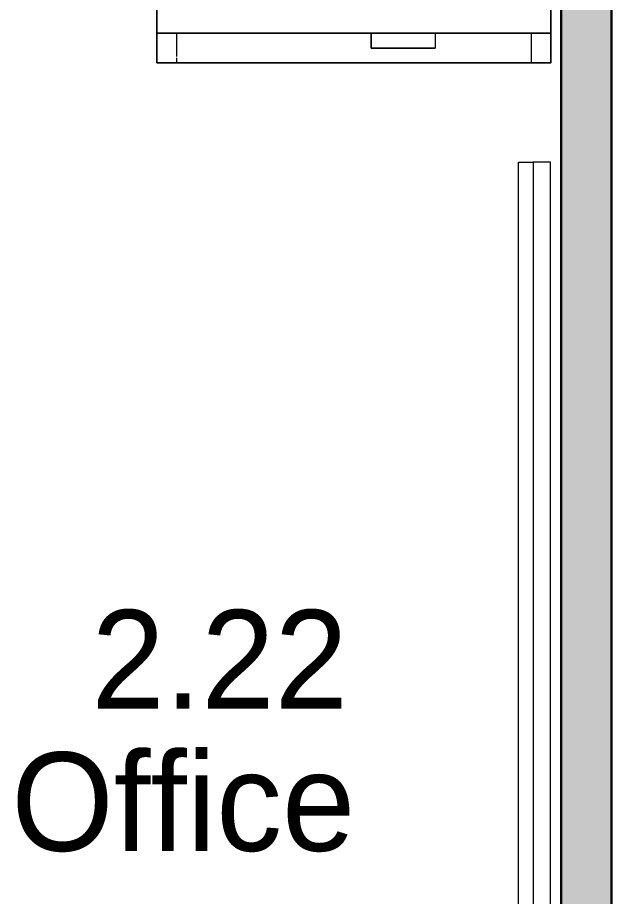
# Model space of a CAD drawing. Header units: millimetres. Extents: x 155927 to 295199, y -4084 to 97293.
# Drawn here: x 221502 to 222708, y 30935 to 32719 of the extents above; entities that cross this region are included whole.
import ezdxf

# ---------------------------------------------------------------- set-up
doc = ezdxf.new("R2010")
doc.units = ezdxf.units.MM
doc.header["$MEASUREMENT"] = 0
for name, color, linetype, lineweight in [('A-AREA-IDEN', 7, 'CONTINUOUS', 9), ('A-WALL-PATT', 7, 'CONTINUOUS', 9), ('I-FURN', 8, 'CONTINUOUS', 9), ('I-WALL', 7, 'CONTINUOUS', 9)]:
    doc.layers.add(name, color=color, linetype=linetype, lineweight=lineweight)
doc.styles.add('Century Gothic', font='GOTHIC.TTF', dxfattribs={"height": 200})

msp = doc.modelspace()

# ---------------------------------------------------------------- hatches: boundary and pattern name
at = {"layer": 'A-WALL-PATT'}
msp.add_hatch(color=256, dxfattribs=at).paths.add_polyline_path([(222606, 29907.6), (222708, 29907.6), (222708, 34245.6), (222606, 34245.6), (222606, 30545.8)], flags=0)

# ---------------------------------------------------------------- linework, layer by layer
at = {"layer": 'I-FURN'}
for p, q in [((221785.1, 34226.6), (221785.1, 32626.6)), ((221785.1, 32626.6), (221785.1, 34226.6)), ((222585.1, 32626.6), (222585.1, 32750.5)), ((222585.1, 32750.5), (222585.1, 32626.6)), ((221785.1, 32686.6), (222220.1, 32686.6)), ((221825.1, 32686.6), (221785.1, 32686.6)), ((221785.1, 32686.6), (221785.1, 32626.6)), ((221785.1, 32626.6), (221785.1, 32686.6)), ((222545.1, 32686.6), (221825.1, 32686.6)), ((221825.1, 32686.6), (221825.1, 32639.5)), ((221825.1, 32686.6), (221825.1, 32639.5)), ((222220.1, 32686.6), (222350.1, 32686.6)), ((222220.1, 32686.6), (222220.1, 32656.6)), ((222220.1, 32656.6), (222220.1, 32686.6)), ((222350.1, 32686.6), (222585.1, 32686.6)), ((222350.1, 32686.6), (222350.1, 32656.6)), ((222350.1, 32686.6), (222350.1, 32656.6)), ((222585.1, 32686.6), (222545.1, 32686.6)), ((222545.1, 32686.6), (222545.1, 32626.6)), ((222545.1, 32686.6), (222545.1, 32626.6)), ((222585.1, 32686.6), (222585.1, 32626.6)), ((222585.1, 32686.6), (222585.1, 32626.6)), ((222350.1, 32656.6), (222220.1, 32656.6)), ((222220.1, 32656.6), (222350.1, 32656.6)), ((221785.1, 32626.6), (221825.1, 32626.6)), ((222585.1, 32626.6), (221785.1, 32626.6)), ((221785.1, 32626.6), (222585.1, 32626.6)), ((222585.1, 32626.6), (221785.1, 32626.6)), ((221825.1, 32637.1), (221825.1, 32626.6)), ((221825.1, 32637.1), (221825.1, 32626.6)), ((221825.1, 32626.6), (222545.1, 32626.6)), ((222545.1, 32626.6), (222585.1, 32626.6)), ((222519, 32425.2), (222549, 32425.2)), ((222519, 30025.2), (222519, 32425.2)), ((222549, 32425.2), (222549, 30025.2)), ((222584, 32425.2), (222549, 32425.2)), ((222549, 32425.2), (222549, 30025.2)), ((222584, 30025.2), (222584, 32425.2))]:
    msp.add_line(p, q, dxfattribs=at)
at = {"layer": 'I-WALL', "lineweight": 30}
for p, q in [((222606, 34245.6), (222606, 29907.6)), ((222708, 29907.6), (222708, 34245.6))]:
    msp.add_line(p, q, dxfattribs=at)

# ---------------------------------------------------------------- texts
at = {"layer": 'A-AREA-IDEN', "style": 'Century Gothic'}
for s, p in [('2.22', (221652.2, 31316.3)), ('Office', (221489.4, 31027.4))]:
    msp.add_text(s, height=200, dxfattribs=at).set_placement(p)

doc.saveas('drawing.dxf')
